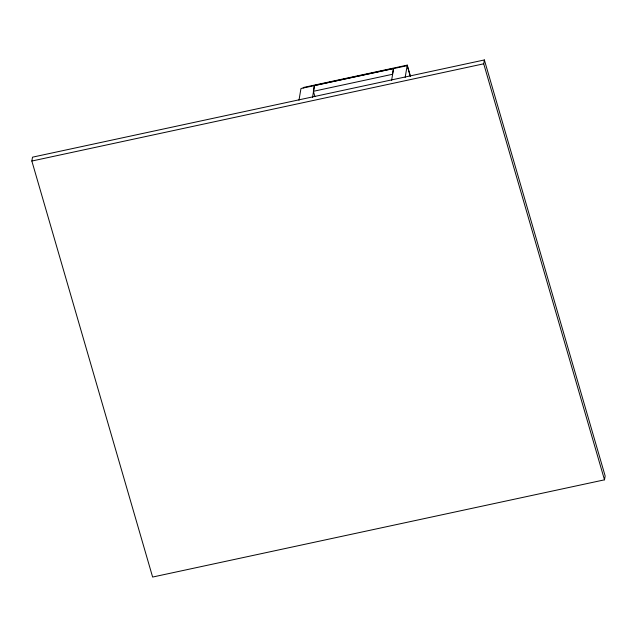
<?xml version="1.0" encoding="UTF-8"?>
<svg xmlns="http://www.w3.org/2000/svg" width="637" height="637" viewBox="0 0 637 637"><rect width="100%" height="100%" fill="white"/><g stroke="black" fill="none" stroke-linecap="round" stroke-linejoin="round"><path stroke-width="0.96" d="M31.85 161.034L32.503 157.172L484.375 59.95L605.15 475.966L604.497 479.828L152.625 577.05L31.85 161.034L483.722 63.811L484.375 59.95M298.984 100.24L300.967 88.503L407.154 65.659L407.25 65.078L410.562 76.567M303.228 88.017L303.308 87.508L407.242 65.141M313.396 91.306L314.375 85.509L393.459 68.493L392.48 74.29L313.396 91.306L314.949 96.657M312.536 97.326L314.519 85.589M391.612 80.31L393.602 68.573M405.172 77.395L407.154 65.659L410.26 76.352M483.722 63.811L604.497 479.828"/></g></svg>
